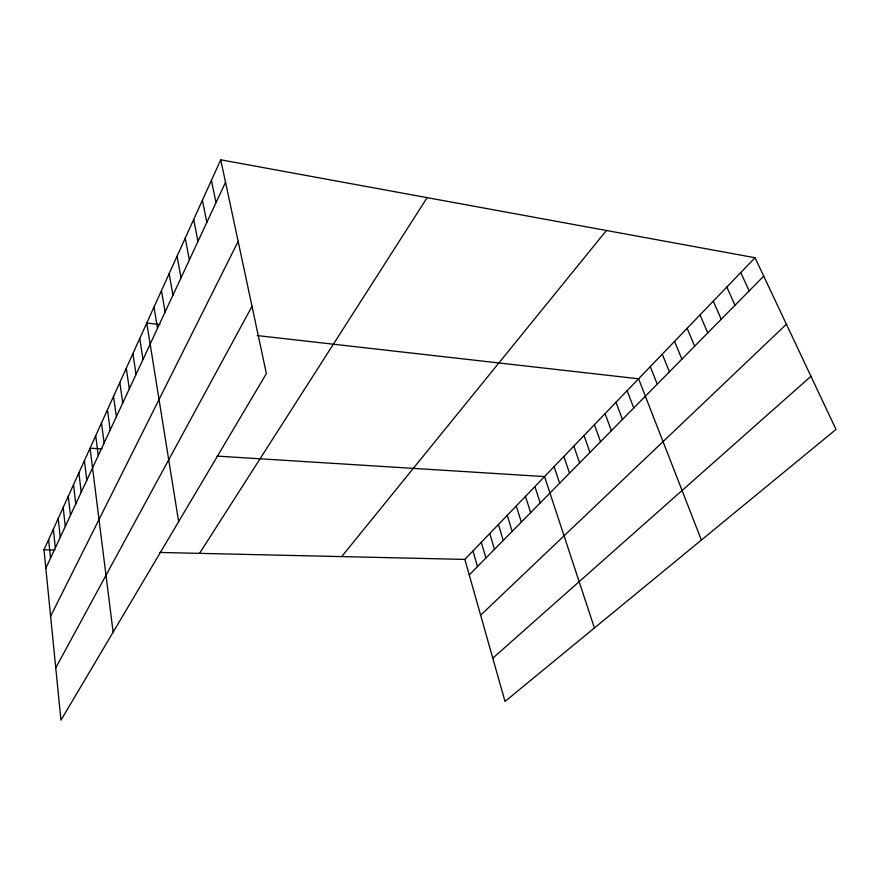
<?xml version="1.0" encoding="UTF-8"?>
<svg xmlns="http://www.w3.org/2000/svg" width="880" height="880" viewBox="0 0 880 880"><rect width="100%" height="100%" fill="white"/><g stroke="black" fill="none" stroke-linecap="round" stroke-linejoin="round"><path stroke-width="1.32" d="M220.737 159.808L266.376 373.593L60.962 720.192L44 549.824L220.737 159.808L755.04 257.73L836 429.418L505.021 701.437L464.849 559.405L755.04 257.73M45.837 568.249L225.522 182.226M50.611 616.264L238.15 241.406M55.748 667.876L252.021 306.339M199.54 553.366L427.152 197.637M341.682 556.6L606.419 230.494M469.249 574.937L763.719 276.122M480.634 615.197L786.412 324.247M492.789 658.185L810.953 376.31M44 549.824L54.934 550.066M159.698 552.453L464.849 559.405M102.003 448.921L90.068 448.173L113.124 632.17M217.096 456.104L544.533 476.575L594.418 627.968M159.885 324.533L146.762 323.037L178.64 521.62M257.213 335.566L638.583 378.796L701.371 540.067M740.751 272.591L749.177 290.873M726.825 287.056L735.02 305.239M713.262 301.169L721.226 319.242M700.029 314.919L707.784 332.882M687.137 328.328L694.672 346.181M674.553 341.407L681.89 359.161M662.266 354.178L669.416 371.811M650.287 366.63L657.25 384.164M627.154 390.676L633.765 407.99M616 402.281L622.435 419.485M605.088 413.622L611.369 430.716M594.429 424.71L600.556 441.694M584.001 435.545L589.974 452.419M573.804 446.138L579.634 462.913M563.838 456.5L569.525 473.176M554.081 466.642L559.636 483.208M534.908 486.574L540.199 502.931M525.492 496.364L530.662 512.611M516.274 505.945L521.323 522.093M507.254 515.328L512.182 531.366M498.421 524.513L503.228 540.441M489.764 533.511L494.472 549.34M481.294 542.322L485.892 558.041M472.989 550.946L477.477 566.577M211.42 180.356L216.018 202.631M202.411 200.244L206.833 222.376M193.699 219.472L197.945 241.461M185.251 238.106L189.343 259.952M177.078 256.157L181.005 277.849M169.147 273.647L172.931 295.196M161.458 290.609L165.11 312.004M154 307.065L157.52 328.317M139.733 338.558L143 359.502M132.902 353.628L136.059 374.418M126.269 368.269L129.316 388.916M119.812 382.514L122.749 402.996M113.542 396.363L116.38 416.702M107.437 409.838L110.176 430.023M101.486 422.95L104.137 442.992M95.7 435.732L98.263 455.62M84.403 460.658L86.801 480.249M78.892 472.813L81.202 492.261M73.524 484.66L75.757 503.954M68.288 496.21L70.455 515.361M63.195 507.474L65.285 526.471M58.212 518.452L60.236 537.306M53.361 529.166L55.319 547.877M48.62 539.616L50.523 558.184"/></g></svg>
